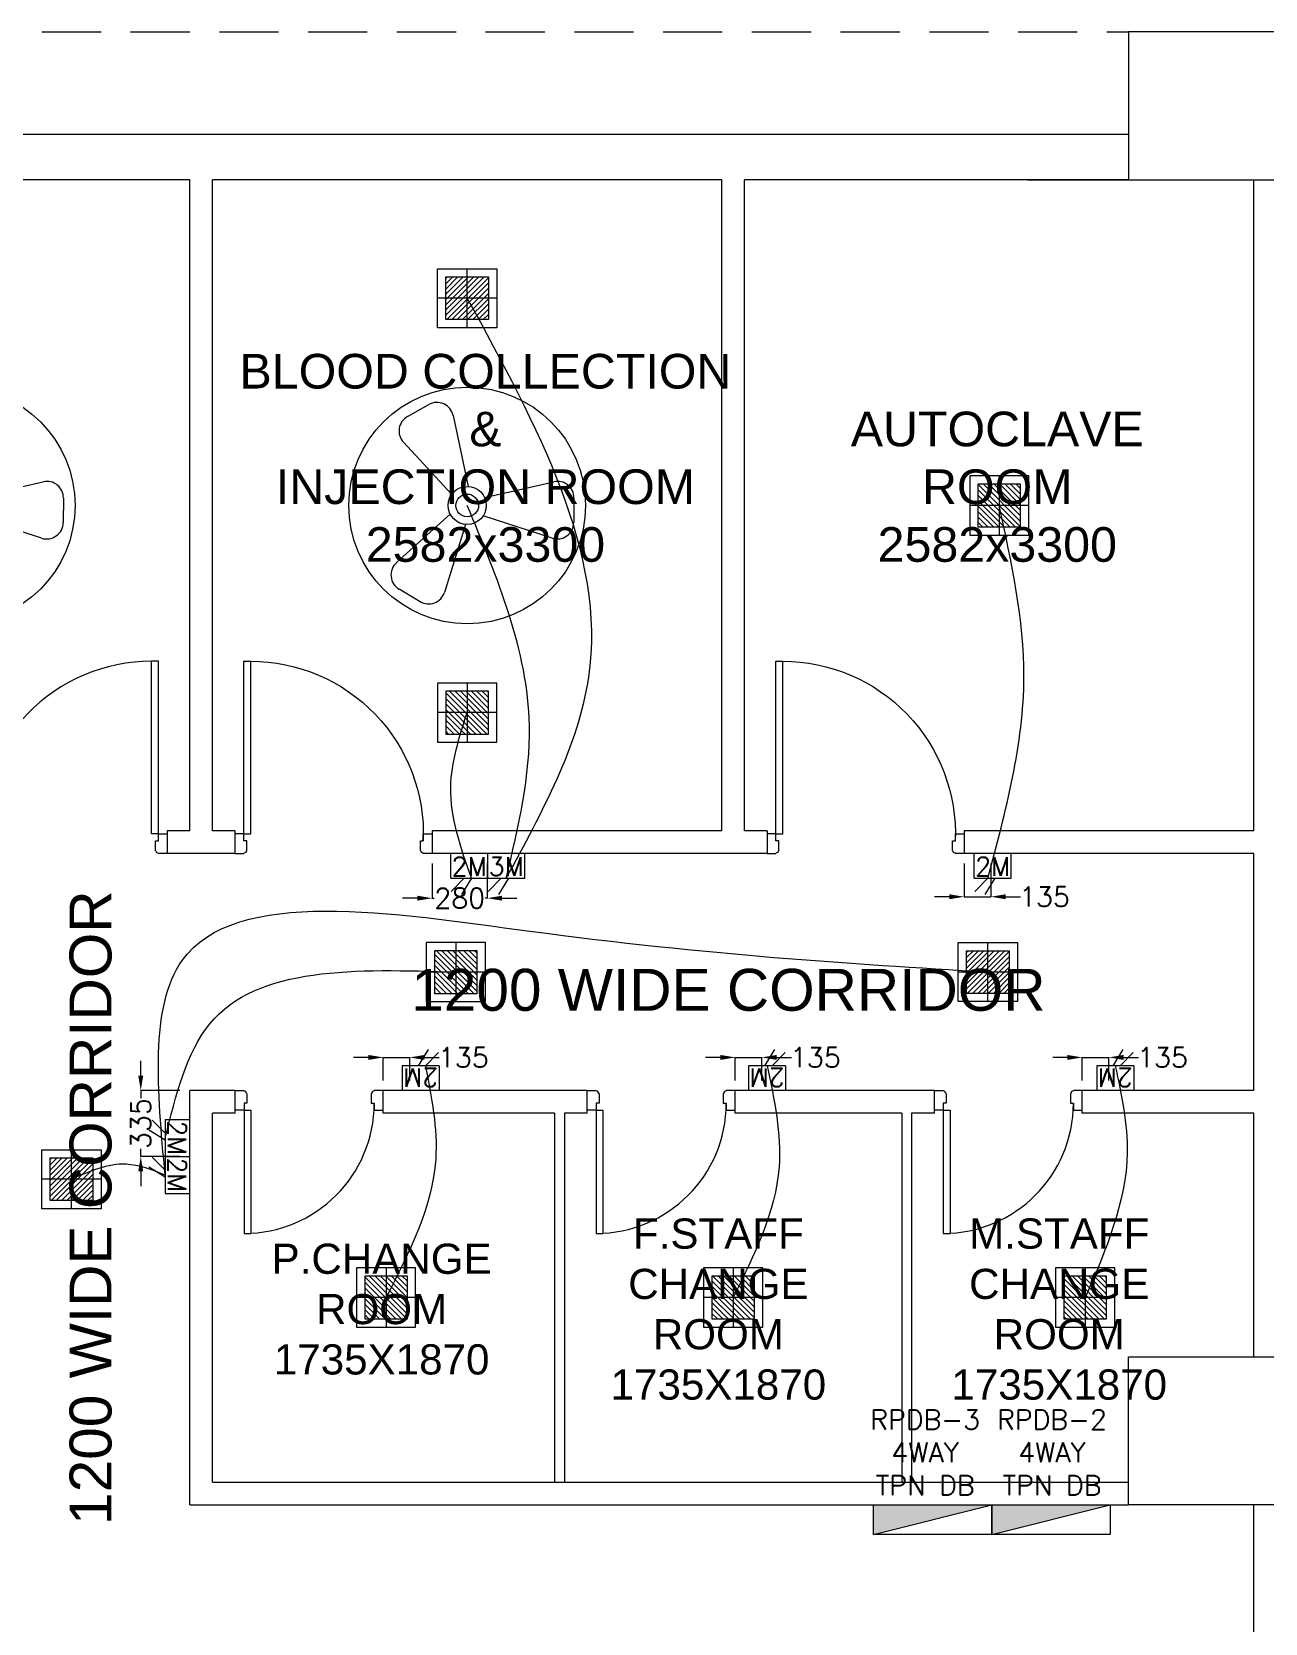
# Model space of a CAD drawing. Extents: x 3505867 to 4040009, y -660366 to -590408.
# Drawn here: x 3571380 to 3577633, y -603838 to -595773 of the extents above; entities that cross this region are included whole.
import ezdxf
from ezdxf.enums import TextEntityAlignment as Align

# ---------------------------------------------------------------- set-up
doc = ezdxf.new("R2010")
doc.units = 0
doc.header["$LTSCALE"] = 6
doc.header["$MEASUREMENT"] = 0
doc.linetypes.add('HIDDEN', pattern=[0.375, 0.25, -0.125])
doc.layers.get('0').update_dxf_attribs({"linetype": 'CONTINUOUS', "lineweight": 0})
doc.layers.get('Defpoints').update_dxf_attribs({"linetype": 'CONTINUOUS', "lineweight": 0})
for name, color, linetype, lineweight in [('24W RAW POWER', 1, 'CONTINUOUS', 0), ('24W UPS POWER LIGHT', 5, 'CONTINUOUS', 0), ('Chajja', 7, 'CONTINUOUS', 0), ('COL', 5, 'CONTINUOUS', 0), ('DIM', 7, 'CONTINUOUS', 0), ('DOOR', 44, 'CONTINUOUS', 0), ('ELE-1200MM CEILINGFAN', 6, 'CONTINUOUS', 0), ('ELE-24W EMERGENCY  LED LIGHT', 5, 'CONTINUOUS', 0), ('ELE-24W LED LIGHT', 1, 'CONTINUOUS', 0), ('ELE-2M RAW P.SB', 40, 'CONTINUOUS', 0), ('ELE-2M UPS P.SB', 3, 'CONTINUOUS', 0), ('ELE-3M RAW P.SB', 40, 'CONTINUOUS', 0), ('ELE-CABLE TRAY', 31, 'CONTINUOUS', 0), ('ELE.DB', 1, 'CONTINUOUS', 0), ('P-Wall', 36, 'CONTINUOUS', 0), ('WALL', 10, 'CONTINUOUS', 0)]:
    doc.layers.add(name, color=color, linetype=linetype, lineweight=lineweight)
doc.layers.add('ELE-LIGHTING WIRING', color=7, linetype='CONTINUOUS', lineweight=0, true_color=0x63d7b6)
doc.styles.add('ARIAL', font='arial.ttf')
doc.styles.add('ROMANS', font='romans.shx')
doc.styles.get("Standard").update_dxf_attribs({"font": 'SIMPLEX'})
doc.dimstyles.new('AEPL1', dxfattribs={"dimtxt": 100, "dimasz": 75, "dimexe": 1.25, "dimexo": 50, "dimtad": 0, "dimdec": 0, "dimtxsty": 'ROMANS', "dimcen": 2.5, "dimclrd": 7, "dimclre": 7, "dimadec": 0, "dimazin": 0, "dimtfac": 1, "dimtdec": 0, "dimtmove": 0, "dimatfit": 3, "dimfxl": 1, "dimlwd": 0, "dimlwe": 0, "dimarcsym": 0})

# ---------------------------------------------------------------- blocks, each defined once
blk = doc.blocks.new('A$C19B8274B')
at = {"layer": 'DOOR'}
for p, q in [((-45, 925), (-80, 925)), ((-80, 50), (-80, 925)), ((-45, 50), (-45, 925)), ((-45, 50), (-80, 50)), ((-955, -50), (-955, -47.5)), ((-940, -35), (-942.5, -35)), ((-60, -35), (-57.5, -35)), ((-45, -50), (-45, -47.5))]:
    blk.add_line(p, q, dxfattribs=at)
for points in [[(-940, 15), (-955, 15), (-955, 50), (-1000, 50), (-1000, -50), (-955, -50)], [(-940, -35), (-940, 15)], [(-60, 15), (-45, 15), (-45, 50), (0, 50), (0, -50), (-45, -50)], [(-60, -35), (-60, 15)]]:
    blk.add_lwpolyline(points, dxfattribs=at)
at = {"layer": 'DOOR', "color": 145}
blk.add_arc((-80, 50), 875, 90, 182.29244, dxfattribs=at)
at = {"layer": 'DOOR'}
for centre, start, end in [((-955, -35), 270, 0), ((-45, -35), 180, 270)]:
    blk.add_arc(centre, 12.5, start, end, dxfattribs=at)
blk = doc.blocks.new('750')
at = {"layer": 'DOOR'}
for p, q in [((-50, 705), (-47.5, 705)), ((-35, 690), (-35, 692.5)), ((-50, 45), (-47.5, 45)), ((-35, 60), (-35, 57.5)), ((50, 45), (50, 80)), ((50, 80), (675, 80)), ((50, 45), (675, 45)), ((675, 45), (675, 80))]:
    blk.add_line(p, q, dxfattribs=at)
for points in [[(15, 690), (15, 705), (50, 705), (50, 750), (-50, 750), (-50, 705)], [(-35, 690), (15, 690)], [(15, 60), (15, 45), (50, 45), (50, 0), (-50, 0), (-50, 45)], [(-35, 60), (15, 60)]]:
    blk.add_lwpolyline(points, dxfattribs=at)
for centre, start, end in [((-35, 705), 180, 270), ((-35, 45), 90, 180)]:
    blk.add_arc(centre, 12.5, start, end, dxfattribs=at)
at = {"layer": 'DOOR', "color": 145}
blk.add_arc((15, 45), 660, 0, 90, dxfattribs=at)
blk = doc.blocks.new('CIVIL IVF')
at = {"layer": 'Chajja', "color": 8, "linetype": 'HIDDEN', "ltscale": 200}
blk.add_line((-22265, 18165.2), (-16305, 18165.2), dxfattribs=at)
at = {"layer": 'COL', "color": 8}
for points in [[(-16305, 17415.2), (-15555, 17415.2), (-15555, 18165.2), (-16305, 18165.2)], [(-16305, 10700.2), (-16305, 11450.2), (-15555, 11450.2), (-15555, 10700.2)]]:
    blk.add_lwpolyline(points, close=True, dxfattribs=at)
at = {"layer": 'P-Wall', "color": 8, "lineweight": 0}
for p, q in [((-19215, 12685.2), (-19215, 10815.2)), ((-19165, 12685.2), (-19165, 10815.2)), ((-17455, 12685.2), (-17455, 10815.2)), ((-17405, 12685.2), (-17405, 10815.2))]:
    blk.add_line(p, q, dxfattribs=at)
at = {"layer": 'WALL', "color": 8, "linetype": 'ByBlock'}
for p, q in [((-16305, 17645.2), (-22265, 17645.2)), ((-21065, 17415.2), (-24330, 17415.2)), ((-21065, 14115.2), (-21065, 17415.2)), ((-20950, 14115.2), (-20950, 17415.2)), ((-18367.5, 17415.2), (-20950, 17415.2)), ((-18367.5, 14115.2), (-18367.5, 17415.2)), ((-16305, 17415.2), (-18252.5, 17415.2)), ((-18252.5, 14115.2), (-18252.5, 17415.2)), ((-15670, 15800.2), (-15670, 17415.2)), ((-15670, 14115.2), (-15670, 15800.2)), ((-21065, 14115.2), (-21179.1, 14115.2)), ((-21179.1, 14115.2), (-21179.1, 14000.2)), ((-21065, 14115.2), (-21179.1, 14115.2)), ((-20835.9, 14115.2), (-20950, 14115.2)), ((-20835.9, 14115.2), (-20835.9, 14000.2)), ((-18367.5, 14115.2), (-19835.9, 14115.2)), ((-19835.9, 14115.2), (-19835.9, 14000.2)), ((-18138.4, 14115.2), (-18252.5, 14115.2)), ((-18138.4, 14115.2), (-18138.4, 14000.2)), ((-15670, 14115.2), (-17138.4, 14115.2)), ((-17138.4, 14115.2), (-17138.4, 14000.2)), ((-20835.9, 14000.2), (-21179.1, 14000.2)), ((-18138.4, 14000.2), (-19835.9, 14000.2)), ((-15670, 14000.2), (-17138.4, 14000.2)), ((-15670, 12800.2), (-15670, 14000.2)), ((-21065, 10700.2), (-21065, 12800.2)), ((-20835, 12800.2), (-21065, 12800.2)), ((-20835, 12685.2), (-20835, 12800.2)), ((-19050, 12800.2), (-20085, 12800.2)), ((-20085, 12685.2), (-20085, 12800.2)), ((-19050, 12685.2), (-19050, 12800.2)), ((-17290, 12800.2), (-18300, 12800.2)), ((-18300, 12685.2), (-18300, 12800.2)), ((-17290, 12685.2), (-17290, 12800.2)), ((-15670, 12800.2), (-16540, 12800.2)), ((-16540, 12685.2), (-16540, 12800.2)), ((-20950, 10815.2), (-20950, 12685.2)), ((-20835, 12685.2), (-20950, 12685.2)), ((-19215, 12685.2), (-20085, 12685.2)), ((-19050, 12685.2), (-19165, 12685.2)), ((-17455, 12685.2), (-18300, 12685.2)), ((-17290, 12685.2), (-17405, 12685.2)), ((-15670, 12685.2), (-16540, 12685.2)), ((-15670, 11450.2), (-15670, 12685.2)), ((-20950, 10815.2), (-16305, 10815.2)), ((-21065, 10700.2), (-16305, 10700.2)), ((-15670, 9925.2), (-15670, 10700.2))]:
    blk.add_line(p, q, dxfattribs=at)
at = {"layer": 'WALL', "color": 8, "lineweight": 0}
blk.add_line((-15670, 15800.2), (-15670, 15800.2), dxfattribs=at)
at = {"layer": 'WALL', "color": 8, "linetype": 'ByBlock'}
blk.add_lwpolyline([(-16817.6, 17415.2), (-13102.8, 17415.2)], dxfattribs=at)
at = {"layer": 'DOOR', "color": 8, "linetype": 'Continuous'}
blk.add_blockref('A$C19B8274B', (-21179.1, 14050.2), dxfattribs=at)
at = {"layer": 'DOOR', "color": 8, "linetype": 'Continuous', "xscale": -1}
for p in [(-20835.9, 14050.2), (-18138.4, 14050.2)]:
    blk.add_blockref('A$C19B8274B', p, dxfattribs=at)
at = {"layer": 'DOOR', "color": 8, "rotation": 270}
for p in [(-20835, 12750.2), (-19050, 12750.2), (-17290, 12750.2)]:
    blk.add_blockref('750', p, dxfattribs=at)
at = {"layer": 'DIM', "color": 8, "style": 'ARIAL'}
blk.add_text('1200 WIDE CORRIDOR', height=212.5, rotation=90, dxfattribs=at).set_placement((-21398.3, 12206), align=Align.BOTTOM_CENTER)
blk.add_text('1200 WIDE CORRIDOR', height=212.5, dxfattribs=at).set_placement((-18334, 13140), align=Align.BOTTOM_CENTER)
at = {"layer": 'DIM', "color": 8, "attachment_point": 5, "style": 'ARIAL'}
for s, insert, char_height, width in [('BLOOD COLLECTION \\P&\\PINJECTION ROOM\\P2582x3300', (-19566, 16004.8), 175.567, 2637.717), ('\\PAUTOCLAVE\\PROOM\\P2582x3300', (-16970.9, 16004.8), 175.57, 1589.812), ('F.STAFF\\PCHANGE\\PROOM\\P1735X1870', (-18384.9, 11691), 153, 1198.956), ('M.STAFF\\PCHANGE\\PROOM\\P1735X1870', (-16656.7, 11691), 153, 1198.956), ('P.CHANGE\\PROOM\\P1735X1870', (-20092.3, 11691), 153, 1198.956)]:
    blk.add_mtext(s, dxfattribs=dict(at, insert=insert, char_height=char_height, width=width))
blk = doc.blocks.new('A$C07FB25EA')
at = {"layer": 'ELE-1200MM CEILINGFAN', "color": 3}
for p, q in [((6.53, 13.37), (9.47, 11.64)), ((0.26, 2.64), (3.17, 12.07)), ((9.84, 7.94), (2.36, 1.21)), ((-11.8, 4.55), (-2.22, 1.44)), ((-14.84, -1.03), (-14.81, 2.38)), ((-2.41, -1.1), (-12.04, -3.29)), ((2.16, -1.54), (8.87, -8.78)), ((1.96, -12.49), (-0.13, -2.65)), ((8.31, -12.34), (5.35, -14.02))]:
    blk.add_line(p, q, dxfattribs=at)
at = {"layer": 'ELE-1200MM CEILINGFAN', "color": 5, "ltscale": 10}
blk.add_circle((0, 0), 16.45, dxfattribs=at)
at = {"layer": 'ELE-1200MM CEILINGFAN', "color": 3}
for radius in [2.65, 1.58]:
    blk.add_circle((0, 0), radius, dxfattribs=at)
for centre, start, end in [((5.36, 11.38), 59.5281, 162.5229), ((8.3, 9.66), 311.9493, 59.5281), ((-12.51, 2.36), 71.9493, 179.5281), ((-12.54, -1.05), 179.5281, 282.5229), ((7.18, -10.34), 299.5281, 42.5229), ((4.21, -12.02), 191.9493, 299.5281)]:
    blk.add_arc(centre, 2.3, start, end, dxfattribs=at)
blk = doc.blocks.new('24w led light')
at = {"layer": 'ELE-24W LED LIGHT', "color": 1, "lineweight": 0}
for p, q in [((159, 159), (-160, 159)), ((-160, 159), (-160, -160)), ((114.5, 114.5), (-115.5, 114.5)), ((-115.5, 114.5), (-115.5, -115.5)), ((110.2, -115.5), (-115.5, 110.2)), ((114.5, -91.7), (-91.7, 114.5)), ((114.5, -63.5), (-63.5, 114.5)), ((114.5, -35.3), (-35.3, 114.5)), ((114.5, -7.1), (-7.1, 114.5)), ((-0.5, -160), (-0.5, 159)), ((114.5, 21.1), (21.1, 114.5)), ((114.5, 49.3), (49.3, 114.5)), ((114.5, 77.5), (77.5, 114.5)), ((114.5, 105.7), (105.7, 114.5)), ((114.5, -115.5), (114.5, 114.5)), ((159, -160), (159, 159)), ((82, -115.5), (-115.5, 82)), ((53.8, -115.5), (-115.5, 53.8)), ((25.6, -115.5), (-115.5, 25.6)), ((-160, -0.5), (159, -0.5)), ((-2.6, -115.5), (-115.5, -2.6)), ((-30.8, -115.5), (-115.5, -30.8)), ((-59, -115.5), (-115.5, -59)), ((-160, -160), (159, -160)), ((-87.2, -115.5), (-115.5, -87.2)), ((-115.4, -115.5), (-115.5, -115.4)), ((-115.5, -115.5), (114.5, -115.5))]:
    blk.add_line(p, q, dxfattribs=at)
blk = doc.blocks.new('24w led emeregency')
at = {"layer": 'ELE-24W EMERGENCY  LED LIGHT'}
h = blk.add_hatch(dxfattribs=at)
h.set_pattern_fill('ANSI31', scale=166.67, style=0)
h.paths.add_polyline_path([(-115.4, -115.4), (-115.4, 115.4), (115.4, 115.4), (115.4, -115.4)])
at = {"layer": 'ELE-24W EMERGENCY  LED LIGHT', "color": 5}
for p, q in [((0, 160), (0, -160)), ((-160, 0), (160, 0))]:
    blk.add_line(p, q, dxfattribs=at)
for points in [[(-160, -160), (-160, 160), (160, 160), (160, -160)], [(-115.4, -115.4), (-115.4, 115.4), (115.4, 115.4), (115.4, -115.4)]]:
    blk.add_lwpolyline(points, close=True, dxfattribs=at)
blk = doc.blocks.new('2M UPS SB')
at = {"layer": 'ELE-2M UPS P.SB', "color": 3}
for p, q in [((-134, 160), (-69, 265)), ((-88, 160), (-3, 245)), ((-240, 160), (-240, 0)), ((0, 160), (-240, 160)), ((0, 160), (0, 0))]:
    blk.add_line(p, q, dxfattribs=at)
blk.add_text('2M', height=120, rotation=180, dxfattribs=at).set_placement((-6, 143))
blk = doc.blocks.new('TEWSER')
at = {"layer": 'ELE-3M RAW P.SB'}
for p, q in [((0, 0), (125, 0)), ((0, 0), (0, -187.5)), ((0, -104.5), (-82.2, -54.1)), ((0, -68.9), (-66.3, -2.6)), ((0, -187.5), (125, -187.5))]:
    blk.add_line(p, q, dxfattribs=at)
blk.add_text('3M', height=93.75, rotation=270, dxfattribs=at).set_placement((13.3, -4.7))
blk = doc.blocks.new('2M SB')
at = {"layer": 'ELE-2M RAW P.SB'}
for p, q in [((-134, 160), (-69, 265)), ((-88, 160), (-3, 245)), ((-240, 160), (-240, 0)), ((0, 160), (-240, 160)), ((0, 160), (0, 0))]:
    blk.add_line(p, q, dxfattribs=at)
blk.add_text('2M', height=120, rotation=180, dxfattribs=at).set_placement((-6, 143))
blk = doc.blocks.new('FREAWFRED')
at = {"layer": 'ELE.DB'}
h = blk.add_hatch(color=1, dxfattribs=at)
h.dxf.hatch_style = 1
h.paths.add_polyline_path([(149.9, 0), (149.9, 600), (0, 600)])
blk.add_line((0, 600), (149.9, 0), dxfattribs=at)
blk.add_lwpolyline([(0, 0), (0, 600), (149.9, 600), (149.9, 0)], close=True, dxfattribs=at)
blk = doc.blocks.new('*D483')
at = {"layer": 'Defpoints', "color": 0, "linetype": 'ByBlock', "transparency": 16777216}
for p in [(3576841, -600971), (3576706, -601138.2), (3576841, -601138.2)]:
    blk.add_point(p, dxfattribs=at)
at = {"layer": 'ELE-CABLE TRAY', "color": 7, "linetype": 'ByBlock', "lineweight": 0, "transparency": 16777216}
for p, q in [((3576631, -600971), (3576556, -600971)), ((3576706, -601088.2), (3576706, -600969.8)), ((3576706, -600971), (3576841, -600971)), ((3576841, -601088.2), (3576841, -600969.8)), ((3576916, -600971), (3576991, -600971))]:
    blk.add_line(p, q, dxfattribs=at)
at = {"layer": 'ELE-CABLE TRAY', "color": 7, "linetype": 'ByBlock', "transparency": 16777216}
for points in [[(3576631, -600983.5), (3576631, -600958.5), (3576706, -600971)], [(3576916, -600958.5), (3576916, -600983.5), (3576841, -600971)]]:
    blk.add_solid(points, dxfattribs=at)
at = {"layer": 'ELE-CABLE TRAY', "color": 0, "linetype": 'ByBlock', "transparency": 16777216, "insert": (3577113, -600971), "char_height": 100, "attachment_point": 5, "style": 'ROMANS'}
blk.add_mtext('135', dxfattribs=at)
blk = doc.blocks.new('*D484')
at = {"layer": 'Defpoints', "color": 0, "linetype": 'ByBlock', "transparency": 16777216}
for p in [(3575081, -600971), (3574946, -601138.2), (3575081, -601138.2)]:
    blk.add_point(p, dxfattribs=at)
at = {"layer": 'ELE-CABLE TRAY', "color": 7, "linetype": 'ByBlock', "lineweight": 0, "transparency": 16777216}
for p, q in [((3574871, -600971), (3574796, -600971)), ((3574946, -601088.2), (3574946, -600969.8)), ((3574946, -600971), (3575081, -600971)), ((3575081, -601088.2), (3575081, -600969.8)), ((3575156, -600971), (3575231, -600971))]:
    blk.add_line(p, q, dxfattribs=at)
at = {"layer": 'ELE-CABLE TRAY', "color": 7, "linetype": 'ByBlock', "transparency": 16777216}
for points in [[(3574871, -600983.5), (3574871, -600958.5), (3574946, -600971)], [(3575156, -600958.5), (3575156, -600983.5), (3575081, -600971)]]:
    blk.add_solid(points, dxfattribs=at)
at = {"layer": 'ELE-CABLE TRAY', "color": 0, "linetype": 'ByBlock', "transparency": 16777216, "insert": (3575353, -600971), "char_height": 100, "attachment_point": 5, "style": 'ROMANS'}
blk.add_mtext('135', dxfattribs=at)
blk = doc.blocks.new('*D485')
at = {"layer": 'Defpoints', "color": 0, "linetype": 'ByBlock', "transparency": 16777216}
for p in [(3573296, -600971), (3573161, -601138.2), (3573296, -601138.2)]:
    blk.add_point(p, dxfattribs=at)
at = {"layer": 'ELE-CABLE TRAY', "color": 7, "linetype": 'ByBlock', "lineweight": 0, "transparency": 16777216}
for p, q in [((3573086, -600971), (3573011, -600971)), ((3573161, -601088.2), (3573161, -600969.8)), ((3573161, -600971), (3573296, -600971)), ((3573296, -601088.2), (3573296, -600969.8)), ((3573371, -600971), (3573446, -600971))]:
    blk.add_line(p, q, dxfattribs=at)
at = {"layer": 'ELE-CABLE TRAY', "color": 7, "linetype": 'ByBlock', "transparency": 16777216}
for points in [[(3573086, -600983.5), (3573086, -600958.5), (3573161, -600971)], [(3573371, -600958.5), (3573371, -600983.5), (3573296, -600971)]]:
    blk.add_solid(points, dxfattribs=at)
at = {"layer": 'ELE-CABLE TRAY', "color": 0, "linetype": 'ByBlock', "transparency": 16777216, "insert": (3573568.1, -600971), "char_height": 100, "attachment_point": 5, "style": 'ROMANS'}
blk.add_mtext('135', dxfattribs=at)
blk = doc.blocks.new('*D486')
at = {"layer": 'Defpoints', "color": 0, "linetype": 'ByBlock', "transparency": 16777216}
for p in [(3576107.6, -599938.2), (3576242.6, -599938.2), (3576242.6, -600156.7)]:
    blk.add_point(p, dxfattribs=at)
at = {"layer": 'ELE-CABLE TRAY', "color": 7, "linetype": 'ByBlock', "lineweight": 0, "transparency": 16777216}
for p, q in [((3576107.6, -599988.2), (3576107.6, -600157.9)), ((3576242.6, -599988.2), (3576242.6, -600157.9)), ((3576032.6, -600156.7), (3575957.6, -600156.7)), ((3576107.6, -600156.7), (3576242.6, -600156.7)), ((3576317.6, -600156.7), (3576392.6, -600156.7))]:
    blk.add_line(p, q, dxfattribs=at)
at = {"layer": 'ELE-CABLE TRAY', "color": 7, "linetype": 'ByBlock', "transparency": 16777216}
for points in [[(3576032.6, -600169.2), (3576032.6, -600144.2), (3576107.6, -600156.7)], [(3576317.6, -600144.2), (3576317.6, -600169.2), (3576242.6, -600156.7)]]:
    blk.add_solid(points, dxfattribs=at)
at = {"layer": 'ELE-CABLE TRAY', "color": 0, "linetype": 'ByBlock', "transparency": 16777216, "insert": (3576514.6, -600156.7), "char_height": 100, "attachment_point": 5, "style": 'ROMANS'}
blk.add_mtext('135', dxfattribs=at)
blk = doc.blocks.new('*D487')
at = {"layer": 'Defpoints', "color": 0, "linetype": 'ByBlock', "transparency": 16777216}
for p in [(3573410.1, -599938.2), (3573689.6, -599938.2), (3573689.6, -600164)]:
    blk.add_point(p, dxfattribs=at)
at = {"layer": 'ELE-CABLE TRAY', "color": 7, "linetype": 'ByBlock', "lineweight": 0, "transparency": 16777216}
for p, q in [((3573410.1, -599988.2), (3573410.1, -600165.2)), ((3573689.6, -599988.2), (3573689.6, -600165.2)), ((3573335.1, -600164), (3573260.1, -600164)), ((3573410.1, -600164), (3573420.6, -600164)), ((3573689.6, -600164), (3573679, -600164)), ((3573764.6, -600164), (3573839.6, -600164))]:
    blk.add_line(p, q, dxfattribs=at)
at = {"layer": 'ELE-CABLE TRAY', "color": 7, "linetype": 'ByBlock', "transparency": 16777216}
for points in [[(3573335.1, -600176.5), (3573335.1, -600151.5), (3573410.1, -600164)], [(3573764.6, -600151.5), (3573764.6, -600176.5), (3573689.6, -600164)]]:
    blk.add_solid(points, dxfattribs=at)
at = {"layer": 'ELE-CABLE TRAY', "color": 0, "linetype": 'ByBlock', "transparency": 16777216, "insert": (3573549.8, -600164), "char_height": 100, "attachment_point": 5, "style": 'ROMANS'}
blk.add_mtext('280', dxfattribs=at)
blk = doc.blocks.new('*D489')
at = {"layer": 'Defpoints', "color": 0, "linetype": 'ByBlock', "transparency": 16777216}
for p in [(3571932.4, -601138.2), (3572181, -601138.2), (3572181, -601473.6)]:
    blk.add_point(p, dxfattribs=at)
at = {"layer": 'ELE-CABLE TRAY', "color": 7, "linetype": 'ByBlock', "lineweight": 0, "transparency": 16777216}
for p, q in [((3571932.4, -601063.2), (3571932.4, -600988.2)), ((3572131, -601138.2), (3571931.2, -601138.2)), ((3571932.4, -601138.2), (3571932.4, -601176.7)), ((3572131, -601473.6), (3571931.2, -601473.6)), ((3571932.4, -601473.6), (3571932.4, -601435.1)), ((3571932.4, -601548.6), (3571932.4, -601623.6))]:
    blk.add_line(p, q, dxfattribs=at)
at = {"layer": 'ELE-CABLE TRAY', "color": 7, "linetype": 'ByBlock', "transparency": 16777216}
for points in [[(3571919.9, -601063.2), (3571944.9, -601063.2), (3571932.4, -601138.2)], [(3571944.9, -601548.6), (3571919.9, -601548.6), (3571932.4, -601473.6)]]:
    blk.add_solid(points, dxfattribs=at)
at = {"layer": 'ELE-CABLE TRAY', "color": 0, "linetype": 'ByBlock', "transparency": 16777216, "insert": (3571932.4, -601305.9), "char_height": 100, "attachment_point": 5, "rotation": 90, "style": 'ROMANS'}
blk.add_mtext('335', dxfattribs=at)

msp = doc.modelspace()

# ---------------------------------------------------------------- linework, layer by layer
at = {"layer": 'ELE-LIGHTING WIRING', "linetype": 'ByBlock'}
for points in [[(3573785.3, -600063.2), (3574204.1, -599044.5), (3573589.8, -597125.8)], [(3573785.3, -600063.2), (3573903.2, -599287.9), (3573587.7, -598173.7)], [(3576227.8, -600063.2), (3576410.2, -599041.8), (3576284.7, -598173.2)], [(3572056, -601567.3), (3572142.8, -600479.3), (3573905.6, -600331), (3576227.3, -600538.3)], [(3572056, -601567.3), (3571858.1, -601512.4), (3571581, -601588.2, 0)]]:
    msp.add_spline(points, degree=3, dxfattribs=at)
at = {"layer": 'ELE-LIGHTING WIRING', "color": 254, "linetype": 'ByBlock', "true_color": 0xdebad0}
for points in [[(3573608.6, -600063.2), (3573504.2, -599600.1), (3573587.2, -599223.7)], [(3572056, -601379.8), (3572282, -600801.6), (3573529.8, -600538.3)], [(3573376, -601013.2), (3573427.8, -601486.4), (3573176, -602188.2)], [(3575108.2, -601013.2), (3575168.5, -601526.2), (3574936, -602188.2)], [(3576873.2, -601013.2), (3576933.9, -601453.6), (3576721, -602188.2)]]:
    msp.add_spline(points, degree=3, dxfattribs=at)

# ---------------------------------------------------------------- block references
at = {"linetype": 'ByBlock'}
msp.add_blockref('CIVIL IVF', (3593246, -613938.4), dxfattribs=at)
at = {"layer": '24W RAW POWER', "lineweight": 9, "xscale": -0.9404388715045132, "yscale": 0.9404388715045132, "zscale": 0.9404388715045132}
for p in [(3573587.2, -597123.2), (3576226.8, -600537.8), (3571581, -601588.2, 0)]:
    msp.add_blockref('24w led light', p, dxfattribs=at)
at = {"layer": '24W UPS POWER LIGHT', "lineweight": 9, "xscale": -0.9375000000222322, "yscale": 0.9375000000222322, "zscale": 0.9375000000222322}
for p in [(3576285.2, -598173.7), (3573587.2, -599223.7), (3573529.8, -600538.3), (3573176, -602188.2), (3574936, -602188.2), (3576721, -602188.2)]:
    msp.add_blockref('24w led emeregency', p, dxfattribs=at)
at = {"layer": 'ELE-1200MM CEILINGFAN', "color": 7, "ltscale": 8, "xscale": 36.47592107175105, "yscale": 36.47592107175105, "zscale": 36.47592107175105, "rotation": 180}
for p in [(3570999, -598173.7), (3573587.7, -598173.7)]:
    msp.add_blockref('A$C07FB25EA', p, dxfattribs=at)
at = {"layer": 'ELE-2M RAW P.SB', "color": 6, "xscale": 0.7812500000005363, "yscale": 0.7812500000005363, "zscale": 0.7812500000005363, "rotation": 89.99999999999979}
msp.add_blockref('2M SB', (3572181, -601473.6), dxfattribs=at)
at = {"layer": 'ELE-2M UPS P.SB', "color": 6, "xscale": 0.7812500000005363, "yscale": 0.7812500000005363, "zscale": 0.7812500000005363}
for p, rotation in [((3573504.1, -599938.2), 179.9999999999999), ((3576158.8, -599938.2), 179.9999999999999), ((3573445, -601138.2), 359.9999999999998), ((3575202, -601138.2), 359.9999999999998), ((3576967, -601138.2), 359.9999999999998), ((3572181, -601286.1), 89.9999999999999)]:
    msp.add_blockref('2M UPS SB', p, dxfattribs=dict(at, rotation=rotation))
at = {"layer": 'ELE-3M RAW P.SB', "color": 26, "linetype": 'ByBlock', "rotation": 89.99999999999997}
msp.add_blockref('TEWSER', (3573691.6, -600063.2), dxfattribs=at)
at = {"layer": 'ELE.DB', "linetype": 'ByBlock', "rotation": 90}
for p in [(3576247.4, -603388.1), (3576847.4, -603388.1)]:
    msp.add_blockref('FREAWFRED', p, dxfattribs=at)

# ---------------------------------------------------------------- texts
at = {"layer": 'ELE.DB', "color": 0, "char_height": 100, "width": 671.872, "attachment_point": 1}
for s, insert in [('\\pxqc;{\\Fromans|c0;RPDB-3 4WAY TPN DB}', (3575573.5, -602756.3)), ('\\pxqc;{\\Fromans|c0;RPDB-2 4WAY TPN DB}', (3576216.5, -602756.3))]:
    msp.add_mtext(s, dxfattribs=dict(at, insert=insert))

# ---------------------------------------------------------------- dimensions: what is measured, and where the dimension line sits
at = {"layer": 'ELE-CABLE TRAY', "color": 0, "linetype": 'ByBlock'}
for base, p1, p2, picture, middle in [((3573689.585, -600163.9659), (3573410.0845, -599938.2467), (3573689.585, -599938.2467), '*D487', (3573549.8347, -600163.9659)), ((3576242.6, -600156.7), (3576107.6, -599938.2), (3576242.6, -599938.2), '*D486', (3576514.6, -600156.7)), ((3573296, -600971), (3573161, -601138.2), (3573296, -601138.2), '*D485', (3573568.1, -600971)), ((3575081, -600971), (3574946, -601138.2), (3575081, -601138.2), '*D484', (3575353, -600971)), ((3576841, -600971), (3576706, -601138.2), (3576841, -601138.2), '*D483', (3577113, -600971))]:
    dim = msp.add_linear_dim(base=base, p1=p1, p2=p2, dimstyle='AEPL1', dxfattribs=at)
    dim.commit()
    dim.dimension.update_dxf_attribs({"geometry": picture, "text_midpoint": middle})
dim = msp.add_linear_dim(base=(3571932.4, -601138.2), p1=(3572181, -601473.6), p2=(3572181, -601138.2), angle=90, dimstyle='AEPL1', dxfattribs=at)
dim.commit()
dim.dimension.update_dxf_attribs({"geometry": '*D489', "text_midpoint": (3571932.4, -601305.9)})

doc.saveas('drawing.dxf')
